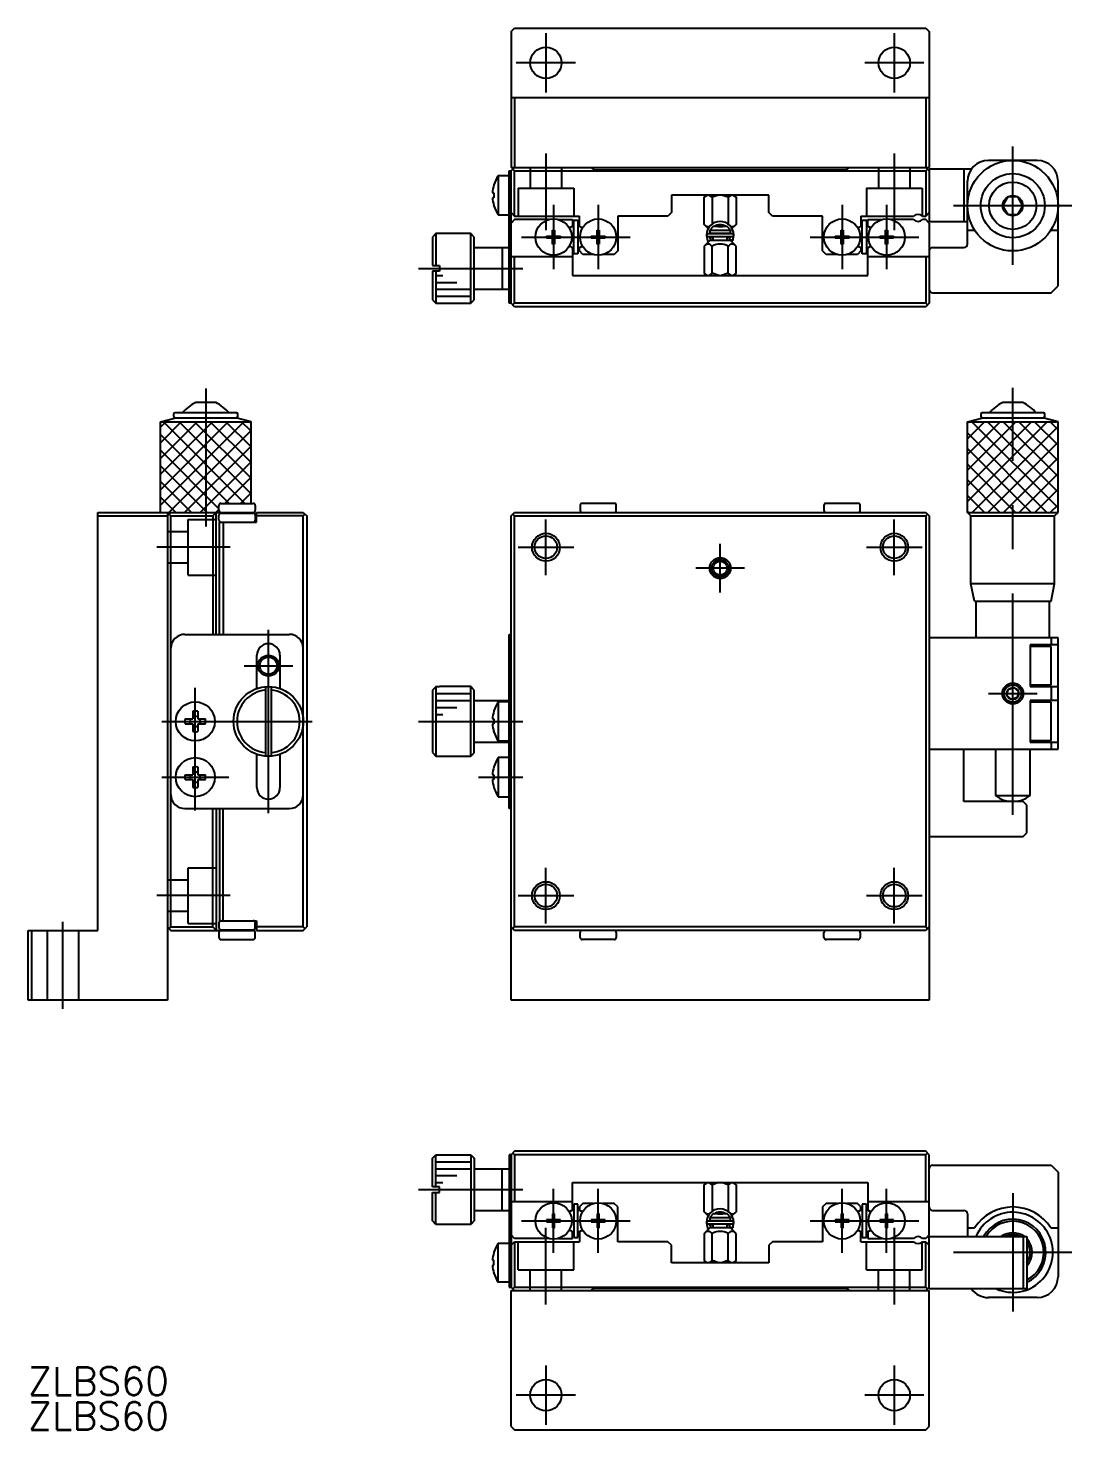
# Model space of a CAD drawing. Extents: x 0 to 308, y 0 to 201.
# Drawn here: x 0 to 149.8, y 0 to 201.2 of the extents above; entities that cross this region are included whole.
import ezdxf

# ---------------------------------------------------------------- set-up
doc = ezdxf.new("R2010")
doc.units = 0
doc.linetypes.add('CENTER', pattern=[50.8, 31.75, -6.35, 6.35, -6.35])
doc.linetypes.add('DASHED', pattern=[19.05, 12.7, -6.35])
doc.layers.get('0').update_dxf_attribs({"linetype": 'CONTINUOUS'})
doc.layers.add('CENTER', color=1, linetype='CENTER')
doc.styles.get("Standard").update_dxf_attribs({"font": 'txt.shx', "height": 3, "bigfont": 'bigfont.shx'})

# ---------------------------------------------------------------- blocks, each defined once
blk = doc.blocks.new('*U20')
at = {"color": 7, "linetype": 'CONTINUOUS'}
blk.add_text('ZLBS60', height=4, dxfattribs=at).set_placement((0, 5))
blk = doc.blocks.new('*U21')
at = {"color": 7, "linetype": 'CONTINUOUS'}
blk.add_text('ZLBS60', height=4, dxfattribs=at).set_placement((0, 0))

msp = doc.modelspace()

# ---------------------------------------------------------------- linework, layer by layer
at = {"color": 7, "linetype": 'CONTINUOUS'}
for p, q in [((69.33, 200.71), (69.83, 201.21)), ((69.83, 201.21), (128.83, 201.21)), ((128.83, 201.21), (129.33, 200.71)), ((69.33, 200.71), (69.33, 181.21)), ((129.33, 200.71), (129.33, 181.21)), ((129.33, 191.21), (69.33, 191.21)), ((69.83, 191.21), (69.83, 181.21)), ((128.83, 191.21), (128.83, 181.21)), ((69.33, 181.21), (129.33, 181.21)), ((69.33, 180.71), (69.83, 181.21)), ((80.83, 181.21), (81.18, 180.86)), ((117.48, 180.86), (117.83, 181.21)), ((128.83, 181.21), (129.33, 180.71)), ((144.83, 182.21), (137.83, 182.21)), ((69.03, 180.01), (67.48, 180.01)), ((67.48, 180.01), (67.48, 174.41)), ((69.03, 161.71), (69.03, 180.71)), ((69.03, 180.71), (69.33, 180.71)), ((69.33, 161.71), (69.33, 180.71)), ((69.83, 180.71), (69.58, 180.96)), ((69.83, 174.21), (69.83, 180.71)), ((69.83, 180.71), (128.83, 180.71)), ((81.18, 180.86), (117.48, 180.86)), ((128.83, 180.71), (129.08, 180.96)), ((128.83, 180.71), (128.83, 174.21)), ((135.39, 180.96), (129.33, 180.96)), ((129.33, 180.96), (129.33, 173.46)), ((134.33, 180.96), (134.33, 173.46)), ((134.83, 170.21), (134.83, 179.21)), ((147.83, 164.21), (147.83, 179.21)), ((66.65, 177.56), (66.86, 177.56)), ((66.86, 178.71), (66.86, 178.67)), ((66.86, 177.56), (66.86, 176.86)), ((106.33, 177.21), (92.33, 177.21)), ((92.33, 177.21), (92.33, 174.71)), ((97.5, 177.21), (97.02, 176.91)), ((97.02, 176.91), (97.32, 177.21)), ((98.17, 176.91), (97.69, 177.21)), ((99.13, 177.21), (98.17, 176.91)), ((100.48, 176.91), (99.52, 177.21)), ((100.96, 177.21), (100.48, 176.91)), ((101.63, 176.91), (101.15, 177.21)), ((101.33, 177.21), (101.63, 176.91)), ((106.33, 174.71), (106.33, 177.21)), ((66.86, 176.86), (66.65, 176.86)), ((66.86, 175.71), (66.86, 175.75)), ((97.02, 173.02), (97.02, 176.91)), ((98.17, 176.91), (98.17, 173.05)), ((100.48, 176.91), (100.48, 173.05)), ((101.63, 176.91), (101.63, 173.02)), ((140.6, 176.96), (139.88, 175.71)), ((139.88, 175.71), (140.6, 174.46)), ((142.05, 176.96), (140.6, 176.96)), ((142.77, 175.71), (142.05, 176.96)), ((142.05, 174.46), (142.77, 175.71)), ((67.48, 174.41), (69.03, 174.41)), ((69.33, 174.71), (69.83, 174.21)), ((69.83, 173.71), (69.33, 173.21)), ((69.83, 174.21), (79.13, 174.21)), ((74.71, 173.71), (69.83, 173.71)), ((76.14, 173.71), (78.13, 173.71)), ((78.13, 173.71), (78.13, 172.76)), ((78.33, 168.81), (78.33, 173.61)), ((78.33, 173.61), (78.93, 173.61)), ((78.93, 173.61), (78.93, 168.81)), ((79.13, 172.76), (79.13, 174.21)), ((91.83, 174.21), (84.63, 174.21)), ((84.63, 174.21), (84.63, 169.21)), ((92.33, 174.71), (91.83, 174.21)), ((106.83, 174.21), (106.33, 174.71)), ((114.03, 174.21), (106.83, 174.21)), ((114.03, 169.21), (114.03, 174.21)), ((119.53, 174.21), (119.53, 172.76)), ((119.53, 174.21), (127.06, 174.21)), ((119.73, 168.81), (119.73, 173.61)), ((119.73, 173.61), (120.33, 173.61)), ((120.33, 173.61), (120.33, 168.81)), ((120.53, 172.76), (120.53, 173.71)), ((120.53, 173.71), (122.51, 173.71)), ((127.06, 173.71), (123.94, 173.71)), ((128.39, 174.21), (128.83, 174.21)), ((128.83, 173.71), (128.39, 173.71)), ((128.83, 174.21), (129.33, 174.71)), ((129.33, 173.21), (128.83, 173.71)), ((129.33, 173.46), (134.83, 173.46)), ((129.33, 173.21), (129.33, 161.71)), ((140.6, 174.46), (142.05, 174.46)), ((58.53, 171.71), (58.03, 171.21)), ((58.03, 171.21), (58.03, 167.11)), ((58.53, 171.71), (58.53, 167.11)), ((63.53, 171.71), (58.53, 171.71)), ((63.53, 161.71), (63.53, 171.71)), ((64.03, 171.21), (63.53, 171.71)), ((64.03, 162.21), (64.03, 171.21)), ((74.43, 171.06), (74.43, 171.35)), ((74.43, 171.35), (75.22, 171.35)), ((75.22, 171.06), (74.43, 171.06)), ((74.96, 171.06), (74.96, 171.35)), ((75.28, 171.41), (75.28, 172.21)), ((75.28, 172.21), (75.57, 172.21)), ((75.28, 171.68), (75.57, 171.68)), ((75.57, 172.21), (75.57, 171.41)), ((75.63, 171.35), (76.43, 171.35)), ((76.43, 171.06), (75.63, 171.06)), ((75.9, 171.35), (75.9, 171.06)), ((76.43, 171.35), (76.43, 171.06)), ((78.13, 172.76), (77.83, 172.59)), ((79.13, 172.76), (79.35, 172.63)), ((80.83, 171.06), (80.83, 171.35)), ((80.83, 171.35), (81.62, 171.35)), ((81.62, 171.06), (80.83, 171.06)), ((81.36, 171.06), (81.36, 171.35)), ((81.68, 171.41), (81.68, 172.21)), ((81.68, 172.21), (81.97, 172.21)), ((81.68, 171.68), (81.97, 171.68)), ((81.97, 172.21), (81.97, 171.41)), ((82.03, 171.35), (82.83, 171.35)), ((82.83, 171.06), (82.03, 171.06)), ((82.3, 171.35), (82.3, 171.06)), ((82.83, 171.35), (82.83, 171.06)), ((97.62, 172.42), (97.02, 173.02)), ((97.6, 171.71), (101.05, 171.71)), ((101.05, 171.26), (97.6, 171.26)), ((98.33, 172.71), (97.83, 172.21)), ((97.83, 172.21), (100.83, 172.21)), ((97.83, 172.21), (97.83, 171.71)), ((100.83, 171.71), (97.83, 171.71)), ((98.04, 170.71), (97.84, 171.26)), ((98.33, 171.21), (98.04, 171.21)), ((100.33, 172.71), (98.33, 172.71)), ((98.33, 170.71), (98.33, 171.26)), ((100.83, 172.21), (100.33, 172.71)), ((100.33, 170.71), (100.33, 171.26)), ((100.33, 171.21), (100.61, 171.21)), ((100.83, 171.71), (100.83, 172.21)), ((101.63, 173.02), (101.03, 172.42)), ((101.12, 171.27), (101.12, 171.26)), ((101.12, 171.26), (101.13, 171.22)), ((101.13, 171.22), (101.14, 171.19)), ((101.14, 171.19), (101.15, 171.15)), ((101.15, 171.15), (101.16, 171.12)), ((101.16, 171.12), (101.17, 171.08)), ((101.27, 171.44), (101.17, 170.93)), ((101.17, 171.08), (101.17, 171.05)), ((101.17, 171.05), (101.17, 171.01)), ((115.83, 171.06), (115.83, 171.35)), ((115.83, 171.35), (116.62, 171.35)), ((116.62, 171.06), (115.83, 171.06)), ((116.36, 171.06), (116.36, 171.35)), ((116.68, 171.41), (116.68, 172.21)), ((116.68, 172.21), (116.97, 172.21)), ((116.68, 171.68), (116.97, 171.68)), ((116.97, 172.21), (116.97, 171.41)), ((117.03, 171.35), (117.83, 171.35)), ((117.83, 171.06), (117.03, 171.06)), ((117.3, 171.35), (117.3, 171.06)), ((117.83, 171.35), (117.83, 171.06)), ((119.53, 172.76), (119.23, 172.59)), ((120.53, 172.76), (120.75, 172.63)), ((122.23, 171.06), (122.23, 171.35)), ((122.23, 171.35), (123.02, 171.35)), ((123.02, 171.06), (122.23, 171.06)), ((122.76, 171.06), (122.76, 171.35)), ((123.08, 171.41), (123.08, 172.21)), ((123.08, 172.21), (123.37, 172.21)), ((123.08, 171.68), (123.37, 171.68)), ((123.37, 172.21), (123.37, 171.41)), ((123.43, 171.35), (124.23, 171.35)), ((124.23, 171.06), (123.43, 171.06)), ((123.7, 171.35), (123.7, 171.06)), ((124.23, 171.35), (124.23, 171.06)), ((134.83, 172.21), (135.85, 172.21)), ((146.8, 172.21), (147.83, 172.21)), ((64.03, 169.71), (69.03, 169.71)), ((68.03, 169.71), (68.03, 163.71)), ((75.28, 170.21), (75.28, 171)), ((75.57, 170.74), (75.28, 170.74)), ((75.57, 170.21), (75.28, 170.21)), ((75.57, 171), (75.57, 170.21)), ((78.13, 169.66), (77.83, 169.83)), ((78.13, 169.66), (78.13, 165.71)), ((79.13, 169.66), (79.35, 169.79)), ((79.13, 169.21), (79.13, 169.66)), ((79.63, 168.71), (79.13, 169.21)), ((81.68, 170.21), (81.68, 171)), ((81.97, 170.74), (81.68, 170.74)), ((81.97, 170.21), (81.68, 170.21)), ((81.97, 171), (81.97, 170.21)), ((84.63, 169.21), (84.13, 168.71)), ((97.83, 170.71), (97.02, 169.9)), ((97.02, 169.9), (97.02, 166.01)), ((100.82, 170.71), (97.83, 170.71)), ((98.17, 166.01), (98.17, 169.9)), ((100.48, 166.01), (100.48, 169.9)), ((100.61, 170.71), (100.7, 170.88)), ((100.7, 170.87), (100.7, 170.88)), ((100.71, 170.87), (100.7, 170.87)), ((100.7, 170.87), (100.7, 170.87)), ((100.71, 170.86), (100.71, 170.87)), ((100.72, 170.85), (100.71, 170.86)), ((100.73, 170.85), (100.72, 170.85)), ((100.74, 170.84), (100.73, 170.85)), ((100.75, 170.83), (100.74, 170.84)), ((100.76, 170.83), (100.75, 170.83)), ((100.78, 170.82), (100.76, 170.83)), ((100.76, 170.83), (100.76, 170.83)), ((100.81, 170.8), (100.78, 170.82)), ((100.84, 170.79), (100.81, 170.8)), ((101.63, 169.9), (100.82, 170.71)), ((100.87, 170.77), (100.84, 170.79)), ((100.91, 170.76), (100.87, 170.77)), ((100.95, 170.74), (100.91, 170.76)), ((100.98, 170.73), (100.95, 170.74)), ((101.01, 170.72), (100.98, 170.73)), ((101.03, 170.71), (101.01, 170.72)), ((101.02, 170.51), (101.11, 170.7)), ((101.04, 170.71), (101.03, 170.71)), ((101.05, 170.7), (101.04, 170.71)), ((101.07, 170.7), (101.05, 170.7)), ((101.08, 170.7), (101.07, 170.7)), ((101.09, 170.7), (101.08, 170.7)), ((101.1, 170.7), (101.09, 170.7)), ((101.09, 170.7), (101.09, 170.7)), ((101.11, 170.7), (101.1, 170.7)), ((101.13, 170.73), (101.11, 170.7)), ((101.11, 170.7), (101.11, 170.7)), ((101.11, 170.7), (101.11, 170.7)), ((101.11, 170.7), (101.11, 170.7)), ((101.15, 170.8), (101.13, 170.73)), ((101.16, 170.84), (101.15, 170.8)), ((101.17, 170.91), (101.16, 170.87)), ((101.16, 170.87), (101.16, 170.84)), ((101.17, 171.01), (101.17, 170.98)), ((101.17, 170.98), (101.17, 170.94)), ((101.17, 170.94), (101.17, 170.91)), ((101.63, 166.01), (101.63, 169.9)), ((114.53, 168.71), (114.03, 169.21)), ((116.68, 170.21), (116.68, 171)), ((116.97, 170.74), (116.68, 170.74)), ((116.97, 170.21), (116.68, 170.21)), ((116.97, 171), (116.97, 170.21)), ((119.53, 169.21), (119.03, 168.71)), ((119.53, 169.66), (119.23, 169.83)), ((119.53, 169.66), (119.53, 169.21)), ((120.53, 169.66), (120.75, 169.79)), ((120.53, 165.71), (120.53, 169.66)), ((123.08, 170.21), (123.08, 171)), ((123.37, 170.74), (123.08, 170.74)), ((123.37, 170.21), (123.08, 170.21)), ((123.37, 171), (123.37, 170.21)), ((129.83, 169.71), (134.33, 169.71)), ((58.03, 167.11), (59.03, 167.11)), ((59.03, 167.11), (59.03, 166.31)), ((69.33, 168.41), (78.13, 168.41)), ((69.83, 161.71), (69.83, 168.41)), ((78.93, 168.81), (78.33, 168.81)), ((81.11, 168.71), (79.63, 168.71)), ((84.13, 168.71), (82.54, 168.71)), ((116.11, 168.71), (114.53, 168.71)), ((119.03, 168.71), (117.54, 168.71)), ((120.33, 168.81), (119.73, 168.81)), ((120.53, 168.41), (129.33, 168.41)), ((128.83, 168.41), (128.83, 161.71)), ((59.03, 166.31), (58.03, 166.31)), ((58.03, 166.31), (58.03, 162.21)), ((58.53, 166.31), (58.53, 161.71)), ((78.13, 165.71), (120.53, 165.71)), ((97.5, 165.71), (97.02, 166.01)), ((97.02, 166.01), (97.32, 165.71)), ((98.17, 166.01), (97.69, 165.71)), ((99.13, 165.71), (98.17, 166.01)), ((100.48, 166.01), (99.52, 165.71)), ((100.96, 165.71), (100.48, 166.01)), ((101.63, 166.01), (101.15, 165.71)), ((101.33, 165.71), (101.63, 166.01)), ((64.03, 163.71), (69.03, 163.71)), ((129.83, 163.21), (146.83, 163.21)), ((146.83, 163.21), (147.83, 164.21)), ((58.03, 162.21), (58.53, 161.71)), ((58.53, 161.71), (63.53, 161.71)), ((63.53, 161.71), (64.03, 162.21)), ((69.33, 161.71), (69.03, 161.71)), ((69.83, 161.21), (69.33, 161.71)), ((69.83, 161.71), (69.58, 161.46)), ((128.83, 161.71), (69.83, 161.71)), ((128.83, 161.21), (69.83, 161.21)), ((129.33, 161.71), (128.83, 161.21)), ((128.83, 161.71), (129.08, 161.46)), ((24.06, 147.49), (26.94, 147.49)), ((139.88, 147.49), (142.77, 147.49)), ((19, 144.69), (21.2, 145.28)), ((20.9, 145.78), (20.9, 145.48)), ((29.9, 145.98), (21.1, 145.98)), ((21.1, 145.28), (29.9, 145.28)), ((32, 144.69), (29.8, 145.28)), ((30.1, 145.48), (30.1, 145.78)), ((134.83, 144.69), (137.03, 145.28)), ((136.73, 145.78), (136.73, 145.48)), ((145.73, 145.98), (136.93, 145.98)), ((136.93, 145.28), (145.73, 145.28)), ((147.83, 144.69), (145.63, 145.28)), ((145.93, 145.48), (145.93, 145.78)), ((19, 131.69), (19, 144.69)), ((19, 144.69), (32, 144.69)), ((32, 132.99), (32, 144.69)), ((134.83, 131.69), (134.83, 144.69)), ((134.83, 144.69), (147.83, 144.69)), ((147.83, 131.69), (147.83, 144.69)), ((27.7, 132.99), (32.3, 132.99)), ((84.13, 132.99), (79.53, 132.99)), ((119.13, 132.99), (114.53, 132.99)), ((10, 131.69), (32.5, 131.69)), ((10, 71.69), (10, 131.69)), ((10, 131.19), (20, 131.19)), ((20, 131.19), (20.5, 131.69)), ((20, 131.69), (20, 61.69)), ((20.5, 131.19), (20.25, 131.44)), ((20.5, 72.19), (20.5, 131.19)), ((20.5, 131.19), (26.5, 131.19)), ((26.5, 131.19), (27, 131.69)), ((26.5, 131.19), (26.5, 114.19)), ((27, 114.19), (27, 131.69)), ((27.4, 131.99), (27.4, 132.69)), ((27.4, 130.59), (27.4, 131.29)), ((27.7, 131.59), (32.3, 131.59)), ((28.45, 131.69), (28.45, 131.59)), ((28.58, 131.69), (28.58, 131.59)), ((30, 131.69), (30, 131.59)), ((31.42, 131.69), (31.42, 131.59)), ((31.55, 131.69), (31.55, 131.59)), ((32, 131.69), (32, 131.59)), ((32.5, 131.69), (32.5, 131.51)), ((32.6, 132.69), (32.6, 131.99)), ((32.6, 131.29), (32.6, 130.59)), ((32.8, 131.69), (39.5, 131.69)), ((32.8, 130.29), (32.8, 131.69)), ((39.5, 131.19), (32.8, 131.19)), ((39.5, 131.69), (40, 131.19)), ((39.5, 131.19), (39.75, 131.44)), ((39.5, 72.19), (39.5, 131.19)), ((40, 131.19), (40, 72.19)), ((69.33, 131.19), (69.83, 131.69)), ((69.33, 61.69), (69.33, 131.19)), ((69.83, 131.19), (69.58, 131.44)), ((69.83, 131.69), (128.83, 131.69)), ((69.83, 72.19), (69.83, 131.19)), ((69.83, 131.19), (128.83, 131.19)), ((79.23, 132.69), (79.23, 131.99)), ((84.43, 131.99), (84.43, 132.69)), ((114.23, 132.69), (114.23, 131.99)), ((119.43, 131.99), (119.43, 132.69)), ((128.83, 131.69), (129.33, 131.19)), ((128.83, 131.19), (129.08, 131.44)), ((128.83, 131.19), (128.83, 72.19)), ((129.33, 131.19), (129.33, 61.69)), ((135.33, 131.19), (134.83, 131.69)), ((134.83, 131.69), (147.83, 131.69)), ((135.33, 121.44), (135.33, 131.19)), ((135.33, 131.19), (147.33, 131.19)), ((147.33, 131.19), (147.83, 131.69)), ((147.33, 121.44), (147.33, 131.19)), ((27.5, 114.19), (27.5, 130.29)), ((27.5, 130.29), (32.8, 130.29)), ((28, 130.29), (28, 114.19)), ((32.5, 130.36), (32.5, 130.29)), ((135.83, 118.94), (135.33, 121.44)), ((147.33, 121.44), (135.33, 121.44)), ((146.83, 118.94), (147.33, 121.44)), ((135.83, 118.94), (146.83, 118.94)), ((136.08, 113.69), (136.08, 118.94)), ((146.58, 113.69), (146.58, 118.94)), ((22.5, 114.19), (37.5, 114.19)), ((22.5, 114.19), (37.5, 114.19)), ((69.03, 89.19), (69.03, 114.19)), ((69.03, 114.19), (69.33, 114.19)), ((147.83, 113.69), (129.33, 113.69)), ((147.83, 112.69), (143.83, 112.69)), ((143.83, 112.69), (143.83, 106.69)), ((146.83, 113.69), (146.83, 112.69)), ((147.83, 97.69), (147.83, 113.69)), ((32.85, 106.41), (32.85, 111.19)), ((36.15, 111.19), (36.15, 106.41)), ((146.83, 112.44), (143.83, 112.44)), ((146.83, 106.94), (146.83, 112.44)), ((34.1, 106.67), (34.1, 96.7)), ((34.9, 106.67), (34.9, 96.7)), ((58.53, 106.67), (58.03, 106.17)), ((58.53, 106.67), (58.53, 96.7)), ((59.03, 106.67), (58.53, 106.67)), ((63.53, 106.69), (59.03, 106.69)), ((59.03, 106.69), (59.03, 106.67)), ((63.53, 96.69), (63.53, 106.69)), ((64.03, 106.19), (63.53, 106.69)), ((143.83, 106.94), (146.83, 106.94)), ((143.83, 106.69), (147.83, 106.69)), ((146.83, 106.69), (146.83, 104.69)), ((58.03, 106.17), (58.03, 97.21)), ((64.03, 97.19), (64.03, 106.19)), ((64.03, 104.69), (69.03, 104.69)), ((68.03, 104.49), (68.03, 104.69)), ((140.5, 105.41), (140.68, 106.26)), ((141.16, 104.84), (140.5, 105.41)), ((140.68, 106.26), (141.5, 106.54)), ((141.98, 105.12), (141.16, 104.84)), ((141.5, 106.54), (142.15, 105.97)), ((142.15, 105.97), (141.98, 105.12)), ((147.83, 104.69), (143.83, 104.69)), ((143.83, 104.69), (143.83, 98.69)), ((23.65, 103.15), (23.65, 102.04)), ((24.35, 103.15), (24.35, 102.04)), ((66.86, 103.19), (66.86, 103.15)), ((69.03, 104.49), (67.48, 104.49)), ((67.48, 104.49), (67.48, 98.89)), ((146.83, 104.44), (143.83, 104.44)), ((146.83, 98.94), (146.83, 104.44)), ((22.54, 102.04), (23.65, 102.04)), ((22.54, 101.34), (23.65, 101.34)), ((23.65, 101.34), (23.65, 100.23)), ((24.35, 102.04), (25.46, 102.04)), ((24.35, 101.34), (24.35, 100.23)), ((24.35, 101.34), (25.46, 101.34)), ((66.65, 102.04), (66.86, 102.04)), ((66.86, 101.34), (66.65, 101.34)), ((66.86, 102.04), (66.86, 101.34)), ((64.03, 98.69), (69.03, 98.69)), ((66.86, 100.19), (66.86, 100.23)), ((67.48, 98.89), (69.03, 98.89)), ((68.03, 98.69), (68.03, 98.89)), ((143.83, 98.94), (146.83, 98.94)), ((143.83, 98.69), (147.83, 98.69)), ((146.83, 98.69), (146.83, 97.69)), ((32.85, 92.19), (32.85, 96.97)), ((36.15, 96.97), (36.15, 92.19)), ((58.03, 97.21), (58.53, 96.7)), ((58.53, 96.7), (59.03, 96.7)), ((59.03, 96.7), (59.03, 96.69)), ((59.03, 96.69), (63.53, 96.69)), ((63.53, 96.69), (64.03, 97.19)), ((129.33, 97.69), (147.83, 97.69)), ((134.33, 90.19), (134.33, 97.69)), ((138.83, 97.69), (138.83, 91.07)), ((143.83, 91.07), (143.83, 97.69)), ((23.65, 95.15), (23.65, 94.04)), ((24.35, 95.15), (24.35, 94.04)), ((66.86, 95.19), (66.86, 95.15)), ((69.03, 96.49), (67.48, 96.49)), ((67.48, 96.49), (67.48, 90.89)), ((22.54, 94.04), (23.65, 94.04)), ((22.54, 93.34), (23.65, 93.34)), ((23.65, 93.34), (23.65, 92.23)), ((24.35, 94.04), (25.46, 94.04)), ((24.35, 93.34), (24.35, 92.23)), ((24.35, 93.34), (25.46, 93.34)), ((66.65, 94.04), (66.86, 94.04)), ((66.86, 93.34), (66.65, 93.34)), ((66.86, 94.04), (66.86, 93.34)), ((66.86, 92.19), (66.86, 92.23)), ((67.48, 90.89), (69.03, 90.89)), ((138.83, 91.07), (143.83, 91.07)), ((22.5, 89.19), (37.5, 89.19)), ((22.5, 89.19), (37.5, 89.19)), ((26.5, 72.19), (26.5, 89.19)), ((27, 89.19), (27, 71.69)), ((27.5, 89.19), (27.5, 73.09)), ((28, 73.09), (28, 89.19)), ((69.33, 89.19), (69.03, 89.19)), ((142.83, 90.19), (134.33, 90.19)), ((143.33, 89.69), (142.83, 90.19)), ((143.33, 85.69), (143.33, 89.69)), ((129.33, 85.19), (142.83, 85.19)), ((142.83, 85.19), (143.33, 85.69)), ((27.4, 72.79), (27.4, 72.09)), ((27.5, 73.09), (32.8, 73.09)), ((32.5, 73.01), (32.5, 73.09)), ((32.6, 72.09), (32.6, 72.79)), ((32.8, 73.09), (32.8, 71.69)), ((0, 61.69), (0, 71.69)), ((0, 71.69), (10, 71.69)), ((0.5, 71.69), (0.5, 61.69)), ((20, 72.19), (20.5, 71.69)), ((20.5, 72.19), (20.25, 71.94)), ((20.5, 72.19), (26.5, 72.19)), ((20.5, 71.69), (32.5, 71.69)), ((26.5, 72.19), (27, 71.69)), ((27.4, 71.39), (27.4, 70.69)), ((27.7, 71.79), (32.3, 71.79)), ((28.45, 71.69), (28.45, 71.79)), ((28.58, 71.69), (28.58, 71.79)), ((30, 71.69), (30, 71.79)), ((31.42, 71.69), (31.42, 71.79)), ((31.55, 71.69), (31.55, 71.79)), ((32, 71.69), (32, 71.79)), ((32.5, 71.69), (32.5, 71.86)), ((32.6, 70.69), (32.6, 71.39)), ((39.5, 72.19), (32.8, 72.19)), ((32.8, 71.69), (39.5, 71.69)), ((39.5, 71.69), (40, 72.19)), ((39.5, 72.19), (39.75, 71.94)), ((69.83, 71.69), (69.33, 72.19)), ((69.83, 72.19), (69.58, 71.94)), ((128.83, 72.19), (69.83, 72.19)), ((128.83, 71.69), (69.83, 71.69)), ((79.23, 70.69), (79.23, 71.39)), ((84.43, 71.39), (84.43, 70.69)), ((114.23, 70.69), (114.23, 71.39)), ((119.43, 71.39), (119.43, 70.69)), ((129.33, 72.19), (128.83, 71.69)), ((128.83, 72.19), (129.08, 71.94)), ((27.7, 70.39), (32.3, 70.39)), ((84.13, 70.39), (79.53, 70.39)), ((119.13, 70.39), (114.53, 70.39)), ((20, 61.69), (0, 61.69)), ((129.33, 61.69), (69.33, 61.69)), ((58.03, 39), (58.53, 39.5)), ((58.03, 34.9), (58.03, 39)), ((58.53, 34.9), (58.53, 39.5)), ((58.53, 39.5), (63.53, 39.5)), ((63.53, 39.5), (63.53, 29.5)), ((63.53, 39.5), (64.03, 39)), ((64.03, 39), (64.03, 30)), ((69.33, 39.5), (69.03, 39.5)), ((69.03, 39.5), (69.03, 20.5)), ((69.83, 40), (69.33, 39.5)), ((69.33, 39.5), (69.33, 20.5)), ((69.83, 39.5), (69.58, 39.75)), ((128.83, 40), (69.83, 40)), ((128.83, 39.5), (69.83, 39.5)), ((69.83, 39.5), (69.83, 32.8)), ((129.33, 39.5), (128.83, 40)), ((128.83, 39.5), (129.08, 39.75)), ((128.83, 32.8), (128.83, 39.5)), ((129.33, 28), (129.33, 39.5)), ((64.03, 37.5), (69.03, 37.5)), ((68.03, 31.5), (68.03, 37.5)), ((129.83, 38), (146.83, 38)), ((146.83, 38), (147.83, 37)), ((147.83, 37), (147.83, 22)), ((59.03, 34.9), (58.03, 34.9)), ((59.03, 34.1), (59.03, 34.9)), ((78.13, 31.55), (78.13, 35.5)), ((78.13, 35.5), (120.53, 35.5)), ((97.5, 35.5), (97.02, 35.2)), ((97.02, 35.2), (97.32, 35.5)), ((97.02, 31.31), (97.02, 35.2)), ((98.17, 35.2), (97.69, 35.5)), ((99.13, 35.5), (98.17, 35.2)), ((98.17, 35.2), (98.17, 31.34)), ((100.48, 35.2), (99.52, 35.5)), ((100.96, 35.5), (100.48, 35.2)), ((100.48, 35.2), (100.48, 31.34)), ((101.63, 35.2), (101.15, 35.5)), ((101.33, 35.5), (101.63, 35.2)), ((101.63, 35.2), (101.63, 31.31)), ((120.53, 35.5), (120.53, 31.55)), ((58.03, 30), (58.03, 34.1)), ((58.03, 34.1), (59.03, 34.1)), ((58.53, 29.5), (58.53, 34.1)), ((69.33, 32.8), (78.13, 32.8)), ((78.33, 32.4), (78.33, 27.6)), ((78.93, 32.4), (78.33, 32.4)), ((78.93, 27.6), (78.93, 32.4)), ((79.63, 32.5), (79.13, 32)), ((81.11, 32.5), (79.63, 32.5)), ((84.13, 32.5), (82.54, 32.5)), ((84.63, 32), (84.13, 32.5)), ((114.53, 32.5), (114.03, 32)), ((116.11, 32.5), (114.53, 32.5)), ((119.03, 32.5), (117.54, 32.5)), ((119.53, 32), (119.03, 32.5)), ((119.73, 32.4), (119.73, 27.6)), ((120.33, 32.4), (119.73, 32.4)), ((120.33, 27.6), (120.33, 32.4)), ((120.53, 32.8), (129.33, 32.8)), ((64.03, 31.5), (69.03, 31.5)), ((75.57, 31), (75.28, 31)), ((75.28, 31), (75.28, 30.21)), ((75.57, 30.47), (75.28, 30.47)), ((75.57, 30.21), (75.57, 31)), ((78.13, 31.55), (77.83, 31.38)), ((79.13, 32), (79.13, 31.55)), ((79.13, 31.55), (79.35, 31.42)), ((81.97, 31), (81.68, 31)), ((81.68, 31), (81.68, 30.21)), ((81.97, 30.47), (81.68, 30.47)), ((81.97, 30.21), (81.97, 31)), ((84.63, 27), (84.63, 32)), ((97.62, 30.71), (97.02, 31.31)), ((98.33, 31), (97.83, 30.5)), ((97.83, 30.5), (100.83, 30.5)), ((97.83, 30.5), (97.83, 30)), ((100.33, 31), (98.33, 31)), ((100.83, 30.5), (100.33, 31)), ((100.83, 30), (100.83, 30.5)), ((101.63, 31.31), (101.03, 30.71)), ((114.03, 32), (114.03, 27)), ((116.97, 31), (116.68, 31)), ((116.68, 31), (116.68, 30.21)), ((116.97, 30.47), (116.68, 30.47)), ((116.97, 30.21), (116.97, 31)), ((119.53, 31.55), (119.23, 31.38)), ((119.53, 31.55), (119.53, 32)), ((120.53, 31.55), (120.75, 31.42)), ((123.37, 31), (123.08, 31)), ((123.08, 31), (123.08, 30.21)), ((123.37, 30.47), (123.08, 30.47)), ((123.37, 30.21), (123.37, 31)), ((129.83, 31.5), (134.33, 31.5)), ((134.83, 31), (134.83, 27.75)), ((58.53, 29.5), (58.03, 30)), ((63.53, 29.5), (58.53, 29.5)), ((64.03, 30), (63.53, 29.5)), ((74.43, 30.15), (74.43, 29.86)), ((75.22, 30.15), (74.43, 30.15)), ((74.43, 29.86), (75.22, 29.86)), ((74.96, 30.15), (74.96, 29.86)), ((75.28, 29.8), (75.28, 29)), ((75.28, 29.53), (75.57, 29.53)), ((75.28, 29), (75.57, 29)), ((75.57, 29), (75.57, 29.8)), ((76.43, 30.15), (75.63, 30.15)), ((75.63, 29.86), (76.43, 29.86)), ((75.9, 29.86), (75.9, 30.15)), ((76.43, 29.86), (76.43, 30.15)), ((78.13, 28.45), (77.83, 28.62)), ((78.13, 27.5), (78.13, 28.45)), ((79.13, 28.45), (79.35, 28.58)), ((79.13, 28.45), (79.13, 27)), ((80.83, 30.15), (80.83, 29.86)), ((81.62, 30.15), (80.83, 30.15)), ((80.83, 29.86), (81.62, 29.86)), ((81.36, 30.15), (81.36, 29.86)), ((81.68, 29.8), (81.68, 29)), ((81.68, 29.53), (81.97, 29.53)), ((81.68, 29), (81.97, 29)), ((81.97, 29), (81.97, 29.8)), ((82.83, 30.15), (82.03, 30.15)), ((82.03, 29.86), (82.83, 29.86)), ((82.3, 29.86), (82.3, 30.15)), ((82.83, 29.86), (82.83, 30.15)), ((97.83, 29), (97.02, 28.19)), ((97.02, 28.19), (97.02, 24.3)), ((97.6, 30), (101.05, 30)), ((101.05, 29.55), (97.6, 29.55)), ((100.83, 30), (97.83, 30)), ((100.82, 29), (97.83, 29)), ((98.04, 29), (97.84, 29.55)), ((98.33, 29.5), (98.04, 29.5)), ((98.17, 24.3), (98.17, 28.19)), ((98.33, 29), (98.33, 29.55)), ((100.33, 29), (100.33, 29.55)), ((100.33, 29.5), (100.61, 29.5)), ((100.48, 24.3), (100.48, 28.19)), ((100.61, 29), (100.7, 29.17)), ((100.7, 29.16), (100.7, 29.17)), ((100.7, 29.17), (100.7, 29.17)), ((100.71, 29.16), (100.7, 29.16)), ((100.71, 29.15), (100.71, 29.16)), ((100.72, 29.15), (100.71, 29.15)), ((100.73, 29.14), (100.72, 29.15)), ((100.74, 29.13), (100.73, 29.14)), ((100.75, 29.13), (100.74, 29.13)), ((100.76, 29.12), (100.75, 29.13)), ((100.78, 29.11), (100.76, 29.12)), ((100.76, 29.12), (100.76, 29.12)), ((100.81, 29.1), (100.78, 29.11)), ((100.84, 29.08), (100.81, 29.1)), ((101.63, 28.19), (100.82, 29)), ((100.87, 29.06), (100.84, 29.08)), ((100.91, 29.05), (100.87, 29.06)), ((100.95, 29.03), (100.91, 29.05)), ((100.98, 29.02), (100.95, 29.03)), ((101.01, 29.01), (100.98, 29.02)), ((101.03, 29.01), (101.01, 29.01)), ((101.02, 28.81), (101.11, 28.99)), ((101.04, 29), (101.03, 29.01)), ((101.05, 29), (101.04, 29)), ((101.07, 28.99), (101.05, 29)), ((101.08, 28.99), (101.07, 28.99)), ((101.09, 28.99), (101.08, 28.99)), ((101.1, 28.99), (101.09, 28.99)), ((101.09, 28.99), (101.09, 28.99)), ((101.11, 28.99), (101.1, 28.99)), ((101.13, 29.03), (101.11, 28.99)), ((101.11, 28.99), (101.11, 28.99)), ((101.11, 28.99), (101.11, 28.99)), ((101.11, 28.99), (101.11, 28.99)), ((101.12, 29.56), (101.12, 29.55)), ((101.12, 29.55), (101.13, 29.52)), ((101.13, 29.52), (101.14, 29.48)), ((101.15, 29.09), (101.13, 29.03)), ((101.14, 29.48), (101.15, 29.45)), ((101.15, 29.45), (101.16, 29.41)), ((101.16, 29.13), (101.15, 29.09)), ((101.16, 29.41), (101.17, 29.38)), ((101.17, 29.2), (101.16, 29.16)), ((101.16, 29.16), (101.16, 29.13)), ((101.27, 29.74), (101.17, 29.23)), ((101.17, 29.38), (101.17, 29.34)), ((101.17, 29.34), (101.17, 29.31)), ((101.17, 29.31), (101.17, 29.27)), ((101.17, 29.27), (101.17, 29.23)), ((101.17, 29.23), (101.17, 29.2)), ((101.63, 24.3), (101.63, 28.19)), ((115.83, 30.15), (115.83, 29.86)), ((116.62, 30.15), (115.83, 30.15)), ((115.83, 29.86), (116.62, 29.86)), ((116.36, 30.15), (116.36, 29.86)), ((116.68, 29.8), (116.68, 29)), ((116.68, 29.53), (116.97, 29.53)), ((116.68, 29), (116.97, 29)), ((116.97, 29), (116.97, 29.8)), ((117.83, 30.15), (117.03, 30.15)), ((117.03, 29.86), (117.83, 29.86)), ((117.3, 29.86), (117.3, 30.15)), ((117.83, 29.86), (117.83, 30.15)), ((119.53, 28.45), (119.23, 28.62)), ((119.53, 27), (119.53, 28.45)), ((120.53, 28.45), (120.75, 28.58)), ((120.53, 28.45), (120.53, 27.5)), ((122.23, 30.15), (122.23, 29.86)), ((123.02, 30.15), (122.23, 30.15)), ((122.23, 29.86), (123.02, 29.86)), ((122.76, 30.15), (122.76, 29.86)), ((123.08, 29.8), (123.08, 29)), ((123.08, 29.53), (123.37, 29.53)), ((123.08, 29), (123.37, 29)), ((123.37, 29), (123.37, 29.8)), ((124.23, 30.15), (123.43, 30.15)), ((123.43, 29.86), (124.23, 29.86)), ((123.7, 29.86), (123.7, 30.15)), ((124.23, 29.86), (124.23, 30.15)), ((134.83, 29), (135.85, 29)), ((146.8, 29), (147.83, 29)), ((67.48, 21.2), (67.48, 26.8)), ((67.48, 26.8), (69.03, 26.8)), ((69.83, 27.5), (69.33, 28)), ((69.33, 26.5), (69.83, 27)), ((74.71, 27.5), (69.83, 27.5)), ((69.83, 27), (79.13, 27)), ((69.83, 27), (69.83, 20.5)), ((76.14, 27.5), (78.13, 27.5)), ((78.33, 27.6), (78.93, 27.6)), ((91.83, 27), (84.63, 27)), ((92.33, 26.5), (91.83, 27)), ((92.33, 24), (92.33, 26.5)), ((106.83, 27), (106.33, 26.5)), ((106.33, 26.5), (106.33, 24)), ((114.03, 27), (106.83, 27)), ((119.53, 27), (127.06, 27)), ((119.73, 27.6), (120.33, 27.6)), ((120.53, 27.5), (122.51, 27.5)), ((127.06, 27.5), (123.94, 27.5)), ((128.83, 27.5), (128.39, 27.5)), ((128.39, 27), (128.83, 27)), ((129.33, 28), (128.83, 27.5)), ((128.83, 27), (129.33, 26.5)), ((128.83, 20.5), (128.83, 27)), ((129.33, 20.25), (129.33, 27.75)), ((129.33, 27.75), (143.33, 27.75)), ((142.83, 27.75), (142.83, 20.25)), ((143.33, 27.75), (143.33, 20.25)), ((66.86, 24.35), (66.65, 24.35)), ((66.86, 25.5), (66.86, 25.46)), ((66.86, 23.65), (66.86, 24.35)), ((97.5, 24), (97.02, 24.3)), ((97.02, 24.3), (97.32, 24)), ((98.17, 24.3), (97.69, 24)), ((99.13, 24), (98.17, 24.3)), ((100.48, 24.3), (99.52, 24)), ((100.96, 24), (100.48, 24.3)), ((101.63, 24.3), (101.15, 24)), ((101.33, 24), (101.63, 24.3)), ((66.65, 23.65), (66.86, 23.65)), ((66.86, 22.5), (66.86, 22.54)), ((106.33, 24), (92.33, 24)), ((69.03, 21.2), (67.48, 21.2)), ((69.03, 20.5), (69.33, 20.5)), ((69.33, 20.5), (69.83, 20)), ((69.83, 20.5), (69.58, 20.25)), ((69.83, 20.5), (128.83, 20.5)), ((80.83, 20), (81.18, 20.35)), ((81.18, 20.35), (117.48, 20.35)), ((117.48, 20.35), (117.83, 20)), ((128.83, 20), (129.33, 20.5)), ((128.83, 20.5), (129.08, 20.25)), ((143.33, 20.25), (129.33, 20.25)), ((69.33, 20), (129.33, 20)), ((69.33, 0.5), (69.33, 20)), ((129.33, 0.5), (129.33, 20)), ((144.83, 19), (137.83, 19)), ((69.33, 0.5), (69.83, 0)), ((69.83, 0), (128.83, 0)), ((128.83, 0), (129.33, 0.5))]:
    msp.add_line(p, q, dxfattribs=at)
at = {"color": 3, "linetype": 'DASHED'}
for p, q in [((72.08, 181.21), (72.08, 178.21)), ((76.58, 181.21), (76.58, 178.21)), ((122.08, 181.21), (122.08, 178.21)), ((126.58, 181.21), (126.58, 178.21)), ((70.33, 178.21), (70.33, 174.21)), ((70.33, 178.21), (78.33, 178.21)), ((78.33, 178.21), (78.33, 174.21)), ((120.33, 178.21), (120.33, 174.21)), ((120.33, 178.21), (128.33, 178.21)), ((128.33, 178.21), (128.33, 174.21)), ((20, 128.94), (23, 128.94)), ((23, 130.69), (27, 130.69)), ((23, 122.69), (23, 130.69)), ((20, 124.44), (23, 124.44)), ((23, 122.69), (27, 122.69)), ((23, 80.69), (27, 80.69)), ((23, 72.69), (23, 80.69)), ((20, 78.94), (23, 78.94)), ((20, 74.44), (23, 74.44)), ((23, 72.69), (27, 72.69)), ((2.75, 71.69), (2.75, 61.69)), ((7.25, 71.69), (7.25, 61.69)), ((70.33, 23), (70.33, 27)), ((78.33, 23), (78.33, 27)), ((120.33, 23), (120.33, 27)), ((128.33, 23), (128.33, 27)), ((70.33, 23), (78.33, 23)), ((72.08, 20), (72.08, 23)), ((76.58, 20), (76.58, 23)), ((120.33, 23), (128.33, 23)), ((122.08, 20), (122.08, 23)), ((126.58, 20), (126.58, 23))]:
    msp.add_line(p, q, dxfattribs=at)
at = {"color": 3, "linetype": 'CONTINUOUS'}
for p, q in [((58.53, 165.71), (59.53, 165.71)), ((58.53, 164.71), (61.53, 164.71)), ((58.53, 163.71), (63.53, 163.71)), ((58.53, 162.71), (63.53, 162.71)), ((30.98, 144.69), (19, 132.71)), ((28.74, 144.69), (19, 134.95)), ((26.49, 144.69), (19, 137.2)), ((24.25, 144.69), (19, 139.44)), ((22, 144.69), (19, 141.69)), ((19.76, 144.69), (19, 143.93)), ((28.88, 132.99), (19, 142.87)), ((31.12, 132.99), (19.42, 144.69)), ((32, 143.46), (20.23, 131.69)), ((32, 134.36), (21.67, 144.69)), ((32, 136.6), (23.91, 144.69)), ((32, 138.85), (26.16, 144.69)), ((32, 141.09), (28.4, 144.69)), ((32, 143.34), (30.65, 144.69)), ((134.83, 144.49), (135.03, 144.69)), ((134.83, 142.24), (137.27, 144.69)), ((134.83, 140), (139.52, 144.69)), ((134.83, 137.75), (141.76, 144.69)), ((134.83, 135.51), (144.01, 144.69)), ((134.83, 133.26), (146.25, 144.69)), ((134.83, 143.09), (146.23, 131.69)), ((135.47, 144.69), (147.83, 132.34)), ((135.5, 131.69), (147.83, 144.02)), ((137.72, 144.69), (147.83, 134.58)), ((139.96, 144.69), (147.83, 136.83)), ((142.21, 144.69), (147.83, 139.07)), ((144.45, 144.69), (147.83, 141.32)), ((146.7, 144.69), (147.83, 143.56)), ((32, 141.22), (22.47, 131.69)), ((134.83, 140.85), (143.98, 131.69)), ((137.74, 131.69), (147.83, 141.77)), ((27.4, 132.22), (19, 140.62)), ((32, 138.97), (24.72, 131.69)), ((139.99, 131.69), (147.83, 139.53)), ((25.69, 131.69), (19, 138.38)), ((134.83, 138.6), (141.74, 131.69)), ((142.23, 131.69), (147.83, 137.28)), ((23.44, 131.69), (19, 136.13)), ((32, 136.73), (28.26, 132.99)), ((134.83, 136.36), (139.49, 131.69)), ((144.48, 131.69), (147.83, 135.04)), ((21.2, 131.69), (19, 133.89)), ((32, 134.48), (30.51, 132.99)), ((134.83, 134.11), (137.25, 131.69)), ((27.4, 132.13), (26.96, 131.69)), ((134.83, 131.87), (135, 131.69)), ((146.72, 131.69), (147.83, 132.79)), ((58.53, 105.69), (63.53, 105.69)), ((58.53, 104.69), (63.53, 104.69)), ((58.53, 103.69), (61.53, 103.69)), ((58.53, 102.69), (59.53, 102.69)), ((58.53, 38.5), (63.53, 38.5)), ((58.53, 37.5), (63.53, 37.5)), ((58.53, 36.5), (61.53, 36.5)), ((58.53, 35.5), (59.53, 35.5))]:
    msp.add_line(p, q, dxfattribs=at)
at = {"color": 7, "linetype": 'CONTINUOUS'}
for centre, radius in [((74.33, 196.21), 2.25), ((124.33, 196.21), 2.25), ((141.33, 175.71), 6.5), ((141.33, 175.71), 4.6), ((141.33, 175.71), 3.4), ((141.33, 175.71), 1.44), ((75.43, 171.21), 2.6), ((81.83, 171.21), 2.6), ((116.83, 171.21), 2.6), ((123.23, 171.21), 2.6), ((74.33, 126.69), 1.62), ((124.33, 126.69), 1.62), ((99.33, 123.69), 1.23), ((99.33, 123.69), 1), ((34.5, 109.69), 1.23), ((34.5, 101.69), 5), ((141.33, 105.69), 1.5), ((141.33, 105.69), 1.25), ((141.33, 105.69), 0.866), ((24, 101.69), 2.8), ((24, 93.69), 2.8), ((74.33, 76.69), 1.62), ((124.33, 76.69), 1.62), ((75.43, 30), 2.6), ((81.83, 30), 2.6), ((116.83, 30), 2.6), ((123.23, 30), 2.6), ((74.33, 5), 2.25), ((124.33, 5), 2.25)]:
    msp.add_circle(centre, radius, dxfattribs=at)
at = {"color": 3, "linetype": 'CONTINUOUS'}
for centre, radius in [((74.33, 126.69), 2), ((124.33, 126.69), 2), ((99.33, 123.69), 1.5), ((34.5, 109.69), 1.5), ((74.33, 76.69), 2), ((124.33, 76.69), 2)]:
    msp.add_circle(centre, radius, dxfattribs=at)
at = {"color": 7, "linetype": 'CONTINUOUS'}
for centre, radius, start, end in [((137.83, 179.21), 3, 90, 180), ((144.83, 179.21), 3, 0, 90), ((71.63, 177.21), 5, 145.9442, 162.5424), ((71.63, 177.21), 4.99, 162.9961, 175.9761), ((71.63, 177.21), 4.99, 184.0239, 197.0039), ((71.63, 177.21), 5, 197.4576, 214.0558), ((99.33, 171.48), 1.95, 0.7433, 179.2229), ((127.73, 173.46), 1, 48.5904, 131.4096), ((127.73, 174.46), 1, 228.5904, 311.4096), ((75.22, 171.41), 0.06, 270, 0), ((75.22, 171), 0.06, 360, 90), ((75.63, 171.41), 0.06, 180, 270), ((75.63, 171), 0.06, 90, 180), ((78.63, 171.21), 1.59, 100.8931, 126.1973), ((78.74, 171.09), 1.75, 121.3785, 127.0059), ((78.63, 171.21), 1.59, 53.8027, 79.1069), ((78.51, 171.09), 1.75, 52.994, 61.3783), ((81.62, 171.41), 0.06, 270, 0), ((81.62, 171), 0.06, 360, 90), ((82.03, 171.41), 0.06, 180, 270), ((82.03, 171), 0.06, 90, 180), ((98.06, 174.04), 1.46, 225.3886, 239.1199), ((97.59, 173.26), 0.554, 238.717, 300.9384), ((97.6, 171.48), 0.225, 90, 270), ((99.33, 171.48), 1.95, 180.7814, 209.7569), ((98.2, 170.98), 0.274, 89.6299, 174.6503), ((99.32, 171.48), 1.5, 54.7293, 125.2707), ((99.33, 175.02), 2.31, 252.5642, 287.4237), ((100.45, 170.99), 0.271, 336.8141, 90.7729), ((101.06, 173.26), 0.554, 239.0926, 301.283), ((101.05, 171.48), 0.225, 270, 90), ((100.59, 174.04), 1.46, 300.8801, 314.6127), ((116.62, 171.41), 0.06, 270, 0), ((116.62, 171), 0.06, 360, 90), ((117.03, 171.41), 0.06, 180, 270), ((117.03, 171), 0.06, 90, 180), ((120.03, 171.21), 1.59, 100.8931, 126.1973), ((120.14, 171.09), 1.75, 121.3785, 127.0059), ((120.03, 171.21), 1.59, 53.8027, 79.1069), ((119.91, 171.09), 1.75, 52.994, 61.3783), ((123.02, 171.41), 0.06, 270, 0), ((123.02, 171), 0.06, 360, 90), ((123.43, 171.41), 0.06, 180, 270), ((123.43, 171), 0.06, 90, 180), ((78.63, 171.21), 1.59, 233.8027, 259.1069), ((78.74, 171.32), 1.75, 232.9941, 238.6215), ((78.63, 171.21), 1.59, 280.8931, 306.1973), ((78.51, 171.32), 1.75, 298.6217, 307.006), ((98.06, 168.87), 1.46, 135.3861, 135.3873), ((98.06, 168.87), 1.46, 120.8801, 134.6139), ((97.59, 169.65), 0.554, 59.0926, 121.283), ((97.17, 168.92), 1.4, 44.1651, 59.4703), ((99.33, 167.9), 2.31, 60.0163, 119.9837), ((101.48, 168.92), 1.4, 120.5297, 135.8349), ((101.06, 169.65), 0.554, 58.717, 120.9074), ((100.59, 168.87), 1.46, 45.3873, 59.1199), ((120.03, 171.21), 1.59, 233.8027, 259.1069), ((120.14, 171.32), 1.75, 232.9941, 238.6215), ((120.03, 171.21), 1.59, 280.8931, 306.1973), ((119.91, 171.32), 1.75, 298.6217, 307.006), ((129.83, 169.21), 0.5, 90, 180), ((134.33, 170.21), 0.5, 270, 0), ((129.83, 163.71), 0.5, 180, 270), ((27.82, 140.59), 7.85, 118.6151, 136.7208), ((23.18, 140.59), 7.85, 43.2792, 61.3849), ((143.64, 140.59), 7.85, 118.6151, 136.7208), ((139.01, 140.59), 7.85, 43.2792, 61.3849), ((21.1, 145.78), 0.2, 90, 180), ((21.1, 145.48), 0.2, 180, 270), ((29.9, 145.78), 0.2, 0, 90), ((29.9, 145.48), 0.2, 270, 0), ((136.93, 145.78), 0.2, 90, 180), ((136.93, 145.48), 0.2, 180, 270), ((145.73, 145.78), 0.2, 0, 90), ((145.73, 145.48), 0.2, 270, 360), ((27.7, 132.69), 0.3, 90, 180), ((32.3, 132.69), 0.3, 360, 90), ((79.53, 132.69), 0.3, 90, 180), ((84.13, 132.69), 0.3, 360, 90), ((114.53, 132.69), 0.3, 90, 180), ((119.13, 132.69), 0.3, 0, 90), ((27.7, 131.99), 0.3, 180, 270), ((27.7, 131.29), 0.3, 90, 180), ((32.3, 131.99), 0.3, 270, 0), ((32.3, 131.29), 0.3, 360, 90), ((79.53, 131.99), 0.3, 180, 270), ((84.13, 131.99), 0.3, 270, 0), ((114.53, 131.99), 0.3, 180, 270), ((119.13, 131.99), 0.3, 270, 360), ((27.7, 130.59), 0.3, 180, 270), ((32.3, 130.59), 0.3, 270, 0), ((22.5, 112.19), 2, 90, 180), ((22.5, 112.19), 2, 90, 180), ((34.5, 111.19), 1.65, 0, 180), ((37.5, 112.19), 2, 0, 90), ((37.5, 112.19), 2, 0, 90), ((34.5, 101.69), 4.5, 95.0997, 264.9003), ((34.5, 101.69), 4.5, 275.0997, 84.9003), ((24, 101.69), 1.5, 76.5066, 103.4934), ((71.63, 101.69), 4.99, 162.9961, 175.9761), ((71.63, 101.69), 5, 145.9442, 162.5424), ((24, 101.69), 1.5, 166.5066, 193.4934), ((24, 101.69), 0.734, 151.5381, 208.4618), ((24, 101.69), 0.734, 61.5381, 118.4619), ((24, 101.69), 0.734, 241.5381, 298.4619), ((24, 101.69), 0.734, 331.5382, 28.4619), ((24, 101.69), 1.5, 346.5066, 13.4934), ((71.63, 101.69), 4.99, 184.0239, 197.0039), ((24, 101.69), 1.5, 256.5066, 283.4934), ((71.63, 101.69), 5, 197.4576, 214.0558), ((24, 93.69), 1.5, 76.5066, 103.4934), ((71.63, 93.69), 4.99, 162.9961, 175.9761), ((71.63, 93.69), 5, 145.9442, 162.5424), ((24, 93.69), 1.5, 166.5066, 193.4934), ((24, 93.69), 0.734, 151.5381, 208.4618), ((24, 93.69), 0.734, 61.5381, 118.4619), ((24, 93.69), 0.734, 241.5381, 298.4619), ((24, 93.69), 0.734, 331.5382, 28.4619), ((24, 93.69), 1.5, 346.5066, 13.4934), ((71.63, 93.69), 4.99, 184.0239, 197.0039), ((22.5, 91.19), 2, 180, 270), ((22.5, 91.19), 2, 180, 270), ((24, 93.69), 1.5, 256.5066, 283.4934), ((34.5, 92.19), 1.65, 180, 0), ((37.5, 91.19), 2, 270, 0), ((37.5, 91.19), 2, 270, 0), ((71.63, 93.69), 5, 197.4576, 214.0558), ((141.33, 94.19), 4, 231.3178, 308.6822), ((27.7, 72.79), 0.3, 90, 180), ((32.3, 72.79), 0.3, 360, 90), ((27.7, 72.09), 0.3, 180, 270), ((27.7, 71.39), 0.3, 90, 180), ((27.7, 70.69), 0.3, 180, 270), ((32.3, 72.09), 0.3, 270, 0), ((32.3, 71.39), 0.3, 0, 90), ((32.3, 70.69), 0.3, 270, 0), ((79.53, 71.39), 0.3, 90, 180), ((79.53, 70.69), 0.3, 180, 270), ((84.13, 71.39), 0.3, 0, 90), ((84.13, 70.69), 0.3, 270, 0), ((114.53, 71.39), 0.3, 90, 180), ((114.53, 70.69), 0.3, 180, 270), ((119.13, 71.39), 0.3, 0, 90), ((119.13, 70.69), 0.3, 270, 0), ((129.83, 37.5), 0.5, 90, 180), ((75.22, 30.21), 0.06, 270, 0), ((75.63, 30.21), 0.06, 180, 270), ((78.63, 30), 1.59, 100.8931, 126.1973), ((78.74, 29.88), 1.75, 121.3785, 127.0059), ((78.63, 30), 1.59, 53.8027, 79.1069), ((78.51, 29.88), 1.75, 52.994, 61.3783), ((81.62, 30.21), 0.06, 270, 0), ((82.03, 30.21), 0.06, 180, 270), ((98.06, 32.34), 1.46, 225.3886, 239.1199), ((97.59, 31.55), 0.554, 238.717, 300.9384), ((99.33, 29.77), 1.95, 0.7433, 179.2229), ((99.32, 29.77), 1.5, 54.7293, 125.2707), ((99.33, 33.31), 2.31, 252.5642, 287.4237), ((101.06, 31.55), 0.554, 239.0926, 301.283), ((100.59, 32.34), 1.46, 300.8801, 314.6127), ((116.62, 30.21), 0.06, 270, 0), ((117.03, 30.21), 0.06, 180, 270), ((120.03, 30), 1.59, 100.8931, 126.1973), ((120.14, 29.88), 1.75, 121.3785, 127.0059), ((120.03, 30), 1.59, 53.8027, 79.1069), ((119.91, 29.88), 1.75, 52.994, 61.3783), ((123.02, 30.21), 0.06, 270, 0), ((123.43, 30.21), 0.06, 180, 270), ((129.83, 32), 0.5, 180, 270), ((134.33, 31), 0.5, 0, 90), ((141.33, 25.5), 6.5, 32.579, 147.421), ((141.33, 25.5), 5.75, 245.9294, 156.9643), ((141.33, 25.5), 4.75, 294.9011, 151.7263), ((75.22, 29.8), 0.06, 0, 90), ((75.63, 29.8), 0.06, 90, 180), ((78.63, 30), 1.59, 233.8027, 259.1069), ((78.74, 30.12), 1.75, 232.9941, 238.6215), ((78.63, 30), 1.59, 280.8931, 306.1973), ((78.51, 30.12), 1.75, 298.6217, 307.006), ((81.62, 29.8), 0.06, 0, 90), ((82.03, 29.8), 0.06, 90, 180), ((98.06, 27.16), 1.46, 135.3861, 135.3873), ((98.06, 27.16), 1.46, 120.8801, 134.6139), ((97.59, 27.95), 0.554, 59.0926, 121.283), ((97.6, 29.77), 0.225, 90, 270), ((99.33, 29.77), 1.95, 180.7814, 209.7569), ((97.17, 27.22), 1.4, 44.1651, 59.4703), ((98.2, 29.28), 0.274, 89.6299, 174.6503), ((99.33, 26.19), 2.31, 60.0163, 119.9837), ((100.45, 29.28), 0.271, 336.8141, 90.7729), ((101.48, 27.22), 1.4, 120.5297, 135.8349), ((101.06, 27.95), 0.554, 58.717, 120.9074), ((101.05, 29.77), 0.225, 270, 90), ((100.59, 27.16), 1.46, 45.3873, 59.1199), ((116.62, 29.8), 0.06, 0, 90), ((117.03, 29.8), 0.06, 90, 180), ((120.03, 30), 1.59, 233.8027, 259.1069), ((120.14, 30.12), 1.75, 232.9941, 238.6215), ((120.03, 30), 1.59, 280.8931, 306.1973), ((119.91, 30.12), 1.75, 298.6217, 307.006), ((123.02, 29.8), 0.06, 0, 90), ((123.43, 29.8), 0.06, 90, 180), ((141.33, 25.5), 4.45, 296.7076, 149.6276), ((141.33, 25.5), 2.8, 53.4725, 126.5275), ((71.63, 24), 5, 145.9442, 162.5424), ((127.73, 26.75), 1, 48.5904, 131.4096), ((127.73, 27.75), 1, 228.5904, 311.4096), ((141.33, 25.5), 2.5, 64.1581, 115.8419), ((141.33, 25.5), 2.8, 315.5847, 44.4153), ((141.33, 25.5), 2.5, 323.1301, 36.8699), ((71.63, 24), 4.99, 162.9961, 175.9761), ((71.63, 24), 4.99, 184.0239, 197.0039), ((71.63, 24), 5, 197.4576, 214.0558), ((137.83, 22), 3, 215.6853, 270), ((144.83, 22), 3, 270, 360)]:
    msp.add_arc(centre, radius, start, end, dxfattribs=at)
at = {"layer": 'CENTER', "color": 1, "linetype": 'CENTER'}
for p, q in [((74.33, 200.46), (74.33, 191.96)), ((124.33, 200.46), (124.33, 191.96)), ((78.58, 196.21), (70.08, 196.21)), ((128.58, 196.21), (120.08, 196.21)), ((74.33, 183.21), (74.33, 172.21)), ((124.33, 183.21), (124.33, 172.21)), ((141.33, 167.21), (141.33, 184.21)), ((75.43, 175.81), (75.43, 166.61)), ((81.83, 175.81), (81.83, 166.61)), ((116.83, 175.81), (116.83, 166.61)), ((123.23, 175.81), (123.23, 166.61)), ((149.83, 175.71), (132.83, 175.71)), ((70.83, 171.21), (86.43, 171.21)), ((112.23, 171.21), (127.83, 171.21)), ((56.03, 166.71), (71.03, 166.71)), ((25.5, 149.48), (25.5, 129.69)), ((141.33, 88.29), (141.33, 149.58)), ((74.33, 122.69), (74.33, 130.69)), ((124.33, 122.69), (124.33, 130.69)), ((99.33, 120.19), (99.33, 127.19)), ((29, 126.69), (18.5, 126.69)), ((70.33, 126.69), (78.33, 126.69)), ((120.33, 126.69), (128.33, 126.69)), ((102.83, 123.69), (95.83, 123.69)), ((34.5, 88.54), (34.5, 114.84)), ((31, 109.69), (38, 109.69)), ((24, 88.89), (24, 106.49)), ((137.83, 105.69), (144.83, 105.69)), ((19.2, 101.69), (40.8, 101.69)), ((56.03, 101.69), (71.03, 101.69)), ((19.2, 93.69), (28.8, 93.69)), ((64.65, 93.69), (71.03, 93.69)), ((74.33, 72.69), (74.33, 80.69)), ((124.33, 72.69), (124.33, 80.69)), ((29, 76.69), (18.5, 76.69)), ((70.33, 76.69), (78.33, 76.69)), ((120.33, 76.69), (128.33, 76.69)), ((5, 60.44), (5, 72.94)), ((56.03, 34.5), (71.03, 34.5)), ((75.43, 25.4), (75.43, 34.6)), ((81.83, 25.4), (81.83, 34.6)), ((116.83, 25.4), (116.83, 34.6)), ((123.23, 25.4), (123.23, 34.6)), ((141.33, 34), (141.33, 17)), ((70.83, 30), (86.43, 30)), ((74.33, 18), (74.33, 29)), ((112.23, 30), (127.83, 30)), ((124.33, 29), (124.33, 18)), ((132.83, 25.5), (149.83, 25.5)), ((74.33, 9.25), (74.33, 0.75)), ((124.33, 9.25), (124.33, 0.75)), ((78.58, 5), (70.08, 5)), ((128.58, 5), (120.08, 5))]:
    msp.add_line(p, q, dxfattribs=at)

# ---------------------------------------------------------------- block references
at = {"color": 7, "linetype": 'CONTINUOUS'}
for name in ['*U20', '*U21']:
    msp.add_blockref(name, (0, 0), dxfattribs=at)

doc.saveas('drawing.dxf')
